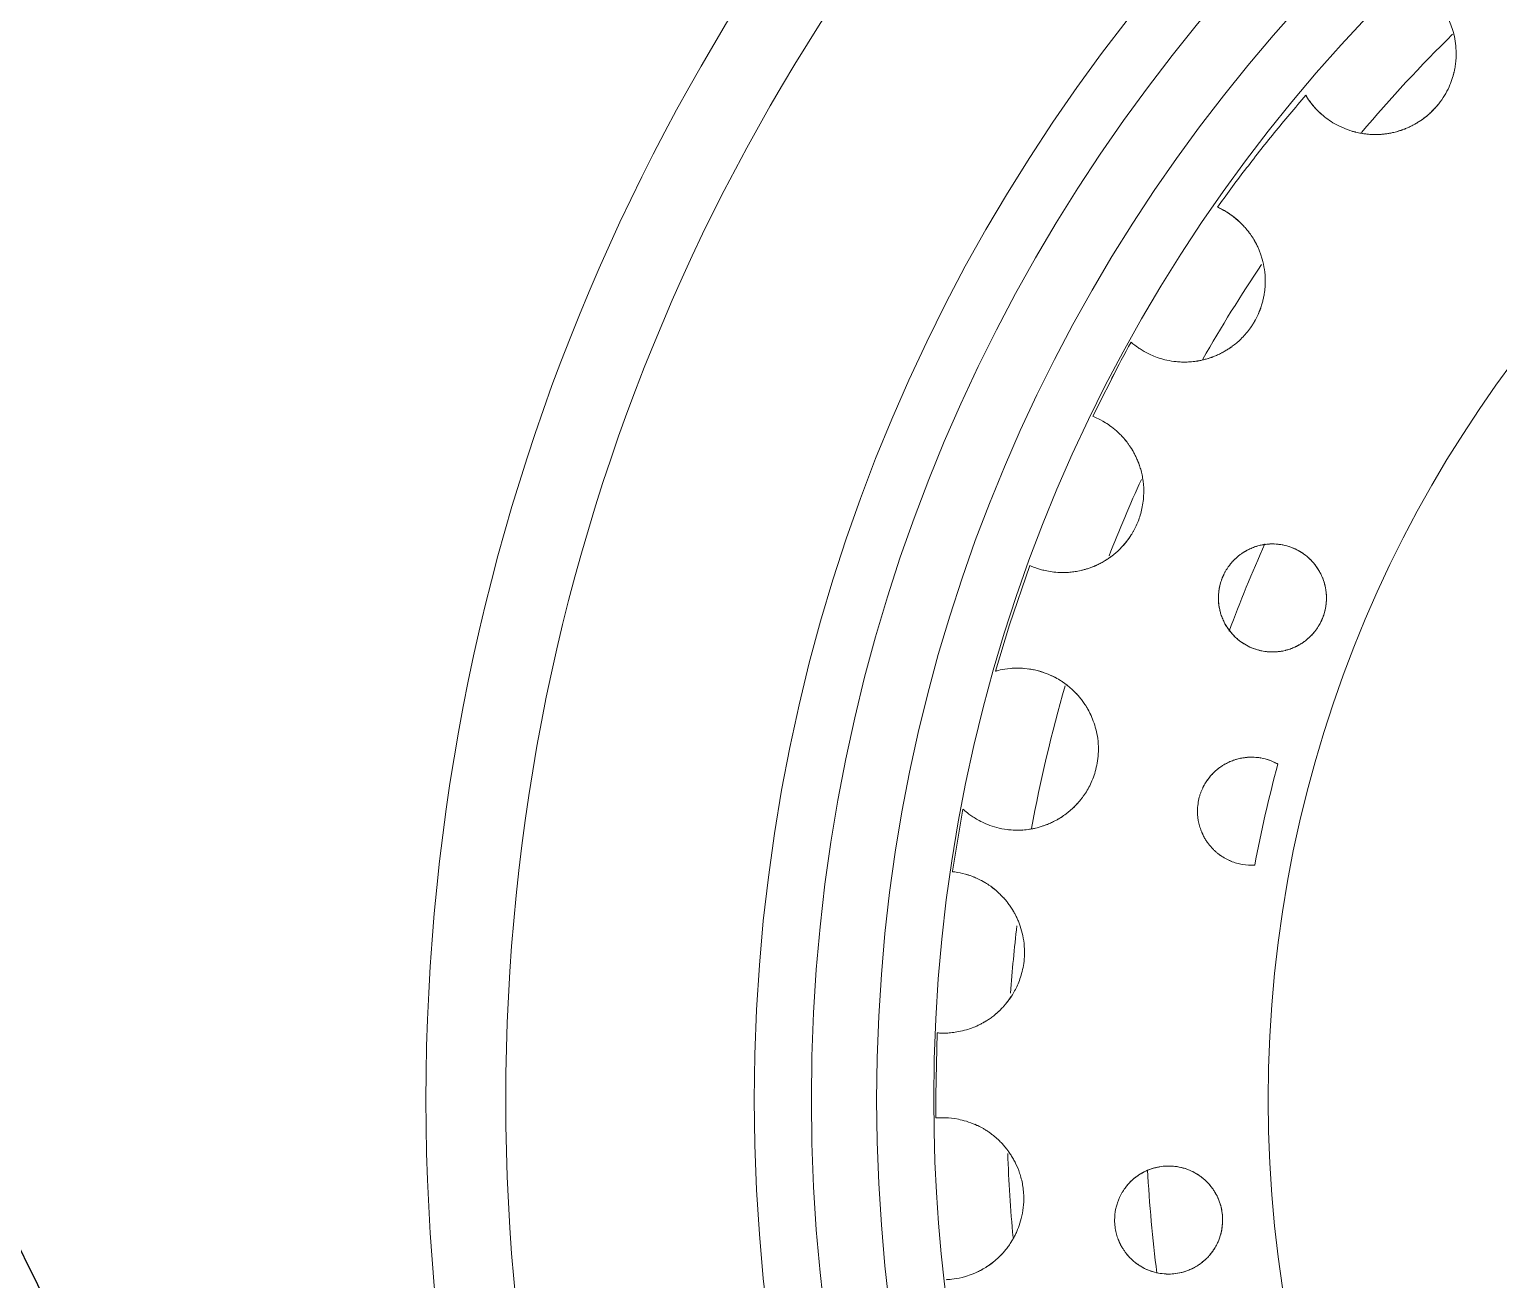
# Model space of a CAD drawing. Header units: metres. Extents: x -217 to -108, y -304 to -188.
# Drawn here: x -149.127 to -148.039, y -231.734 to -230.808 of the extents above; entities that cross this region are included whole.
import ezdxf

# ---------------------------------------------------------------- set-up
doc = ezdxf.new("R2010")
doc.units = ezdxf.units.M
for name, color, linetype, lineweight in [('A-FLOR', 192, 'Continuous', 9), ('A-GENM', 13, 'Continuous', 9), ('A-WALL', 113, 'Continuous', 9)]:
    doc.layers.add(name, color=color, linetype=linetype, lineweight=lineweight)

# ---------------------------------------------------------------- blocks, each defined once
blk = doc.blocks.new('Fountain_2047 - Fountain_2047-790752-Nivel 3')
at = {"layer": 'A-GENM'}
for p, q in [((-1.0248, 0.5447), (-1.0443, 0.5062)), ((-1.1605, 0), (-1.1605, -0.0135))]:
    blk.add_line(p, q, dxfattribs=at)
at = {"layer": 'A-GENM', "flags": 128}
for points in [[(-1.091, 0.3957), (-1.1059, 0.3518), (-1.1163, 0.3174)], [(-1.1404, 0.2152), (-1.1481, 0.1694), (-1.1482, 0.1689)], [(-1.1595, 0.0495), (-1.1605, 0.0031), (-1.1605, 0)]]:
    blk.add_lwpolyline(points, dxfattribs=at)
at = {"layer": 'A-GENM'}
for radius, start, end in [(1.5382, 0, 180), (1.4791, 0, 180), (1.295, 0, 180), (1.2527, 0, 180), (1.2044, 0, 180), (1.1621, 0, 180), (0.9143, 360, 180), (1.108, 134.5779, 139.711), (1.108, 146.0557, 150.3341), (1.108, 155.5, 158.68), (1.005, 155.8157, 159.7925), (1.108, 163.9397, 169.548), (0.9405, 164.6762, 169.3539), (1.108, 173.3186, 175.912), (1.5382, 180, 0), (1.4791, 180, 0), (1.295, 180, 0), (1.2527, 180, 0), (1.2044, 180, 0), (1.1621, 180, 320.8157), (0.9143, 180, 360), (1.108, 182.0558, 185.2813), (1.005, 182.9561, 187.3411)]:
    blk.add_arc((0, 0), radius, start, end, dxfattribs=at)
for points, knots in [([(-0.807, 0.8279), (-0.805, 0.8269), (-0.8, 0.8239), (-0.7918, 0.817), (-0.7859, 0.8095), (-0.7827, 0.8043), (-0.7804, 0.7999), (-0.7784, 0.7949), (-0.7761, 0.7873), (-0.7751, 0.7802), (-0.7751, 0.7749)], [-1, -1, -1, -1, -0.75, -0.5, -0.375, -0.3125, -0.25, -0.1875, -0.125, 0, 0, 0, 0]), ([(-0.7751, 0.7749), (-0.7751, 0.7744), (-0.7751, 0.7731), (-0.7752, 0.7704), (-0.7756, 0.7669), (-0.7761, 0.7635), (-0.7767, 0.7607), (-0.7772, 0.7591), (-0.7777, 0.7573), (-0.7785, 0.7549), (-0.78, 0.7508), (-0.7827, 0.7453), (-0.7861, 0.7401), (-0.789, 0.7363), (-0.7913, 0.7338), (-0.7936, 0.7314), (-0.797, 0.7284), (-0.8015, 0.725), (-0.8063, 0.7222), (-0.8099, 0.7204), (-0.8126, 0.7192), (-0.8145, 0.7185), (-0.8156, 0.7181), (-0.8164, 0.7179), (-0.8177, 0.7174), (-0.8194, 0.717), (-0.8218, 0.7163), (-0.8244, 0.7158), (-0.8272, 0.7154), (-0.8294, 0.7151), (-0.8314, 0.715), (-0.8332, 0.7149), (-0.8353, 0.7149), (-0.8378, 0.7149), (-0.8408, 0.7151), (-0.8445, 0.7156), (-0.8485, 0.7164), (-0.8534, 0.7177), (-0.8591, 0.7198), (-0.8651, 0.7228), (-0.8704, 0.7262), (-0.8747, 0.7298), (-0.8795, 0.7343), (-0.8837, 0.7396), (-0.8858, 0.7427), (-0.8865, 0.744)], [-1, -1, -1, -1, -0.985417, -0.970833, -0.95625, -0.941667, -0.934375, -0.930729, -0.927083, -0.919792, -0.9125, -0.897917, -0.883333, -0.876042, -0.86875, -0.861458, -0.854167, -0.839583, -0.825, -0.817708, -0.810417, -0.803125, -0.801302, -0.799479, -0.795833, -0.788542, -0.78125, -0.766667, -0.752083, -0.7375, -0.730208, -0.722917, -0.708333, -0.69375, -0.679167, -0.65, -0.620833, -0.591667, -0.533333, -0.466667, -0.4, -0.333333, -0.266667, -0.133333, 0, 0, 0, 0]), ([(-0.7777, 0.7573), (-0.7775, 0.7579), (-0.7772, 0.759), (-0.7769, 0.7603), (-0.7767, 0.7609), (-0.7767, 0.7612)], [-0.11152603, -0.11152603, -0.11152603, -0.11152603, -0.10227273, -0.09659091, -0.0934292, -0.0934292, -0.0934292, -0.0934292]), ([(-0.8051, 0.7229), (-0.8039, 0.7236), (-0.8016, 0.725), (-0.798, 0.7276), (-0.7946, 0.7305), (-0.7915, 0.7336), (-0.7897, 0.7356), (-0.7889, 0.7366)], [-0.24935847, -0.24935847, -0.24935847, -0.24935847, -0.23863636, -0.22727273, -0.21590909, -0.20454545, -0.19387979, -0.19387979, -0.19387979, -0.19387979]), ([(-0.8523, 0.7174), (-0.8516, 0.7172), (-0.8506, 0.7169), (-0.8496, 0.7167), (-0.8494, 0.7166)], [-0.62056704, -0.62056704, -0.62056704, -0.62056704, -0.59090909, -0.58385095, -0.58385095, -0.58385095, -0.58385095]), ([(-0.8441, 0.7156), (-0.8434, 0.7155), (-0.8422, 0.7153), (-0.8409, 0.7152), (-0.8404, 0.7151)], [-0.52270764, -0.52270764, -0.52270764, -0.52270764, -0.5, -0.48333654, -0.48333654, -0.48333654, -0.48333654]), ([(-0.8343, 0.7149), (-0.8336, 0.7149), (-0.8321, 0.7149), (-0.8304, 0.7151), (-0.8294, 0.7151), (-0.8294, 0.7151)], [-0.42657002, -0.42657002, -0.42657002, -0.42657002, -0.40909091, -0.38636364, -0.38609962, -0.38609962, -0.38609962, -0.38609962]), ([(-0.8222, 0.7163), (-0.8216, 0.7164), (-0.8204, 0.7167), (-0.8185, 0.7172), (-0.817, 0.7177), (-0.8161, 0.718), (-0.8159, 0.718)], [-0.33289671, -0.33289671, -0.33289671, -0.33289671, -0.31818182, -0.30681818, -0.29545455, -0.29218488, -0.29218488, -0.29218488, -0.29218488]), ([(-0.9519, 0.6611), (-0.9502, 0.6603), (-0.9449, 0.6579), (-0.9351, 0.6503), (-0.929, 0.6432), (-0.9255, 0.6382), (-0.9234, 0.6345), (-0.9218, 0.6312), (-0.9207, 0.6286), (-0.9197, 0.6258), (-0.9183, 0.6215), (-0.917, 0.6152), (-0.9165, 0.6094), (-0.9165, 0.6064)], [-1, -1, -1, -1, -0.666667, -0.444444, -0.333333, -0.277778, -0.222222, -0.194444, -0.166667, -0.138889, -0.111111, -0.055556, 0, 0, 0, 0]), ([(-0.9278, 0.6414), (-0.9283, 0.6421), (-0.9289, 0.6429), (-0.9294, 0.6436), (-0.9295, 0.6437)], [-0.36877736, -0.36877736, -0.36877736, -0.36877736, -0.3, -0.28992028, -0.28992028, -0.28992028, -0.28992028]), ([(-0.9229, 0.6333), (-0.9232, 0.6339), (-0.9237, 0.6349), (-0.9243, 0.6359), (-0.9245, 0.6364)], [-0.58626491, -0.58626491, -0.58626491, -0.58626491, -0.55, -0.51257639, -0.51257639, -0.51257639, -0.51257639]), ([(-0.9165, 0.6064), (-0.9165, 0.605), (-0.9166, 0.602), (-0.9171, 0.5977), (-0.9178, 0.5938), (-0.9184, 0.5913), (-0.919, 0.5892), (-0.9195, 0.5876), (-0.9199, 0.5862), (-0.9203, 0.5853), (-0.9205, 0.5847), (-0.9207, 0.5843), (-0.9209, 0.5839), (-0.9211, 0.5833), (-0.9215, 0.5822), (-0.9225, 0.5801), (-0.9242, 0.5767), (-0.9267, 0.5727), (-0.9297, 0.5687), (-0.9329, 0.565), (-0.9362, 0.5618), (-0.9389, 0.5595), (-0.9407, 0.5582), (-0.9416, 0.5575), (-0.9425, 0.5569), (-0.9436, 0.5562), (-0.9452, 0.5552), (-0.9469, 0.5541), (-0.9488, 0.5531), (-0.9505, 0.5523), (-0.952, 0.5516), (-0.9534, 0.551), (-0.9546, 0.5505), (-0.9556, 0.5501), (-0.9564, 0.5498), (-0.9572, 0.5495), (-0.9582, 0.5492), (-0.96, 0.5487), (-0.9623, 0.548), (-0.9649, 0.5475), (-0.9674, 0.547), (-0.9699, 0.5467), (-0.973, 0.5464), (-0.9766, 0.5463), (-0.9806, 0.5465), (-0.9856, 0.547), (-0.991, 0.548), (-0.9966, 0.5498), (-1.0014, 0.5517), (-1.0053, 0.5537), (-1.0086, 0.5556), (-1.012, 0.558), (-1.0149, 0.5602), (-1.0158, 0.561), (-1.0159, 0.5611)], [-1, -1, -1, -1, -0.984375, -0.96875, -0.960938, -0.953125, -0.949219, -0.945312, -0.941406, -0.939453, -0.938477, -0.9375, -0.936523, -0.935547, -0.933594, -0.929688, -0.921875, -0.914062, -0.90625, -0.898438, -0.890625, -0.882812, -0.878906, -0.876953, -0.875, -0.871094, -0.867188, -0.859375, -0.851562, -0.84375, -0.835938, -0.828125, -0.820312, -0.816406, -0.8125, -0.808594, -0.804688, -0.796875, -0.78125, -0.765625, -0.75, -0.734375, -0.71875, -0.6875, -0.65625, -0.625, -0.5625, -0.5, -0.4375, -0.375, -0.3125, -0.25, -0.125, 0, 0, 0, 0]), ([(-0.9273, 0.572), (-0.9272, 0.5721), (-0.9262, 0.5736), (-0.9243, 0.5766), (-0.9222, 0.5807), (-0.9208, 0.584), (-0.92, 0.586), (-0.9198, 0.5867), (-0.9197, 0.5868)], [-0.12629779, -0.12629779, -0.12629779, -0.12629779, -0.125, -0.11458333, -0.10416667, -0.09375, -0.08854167, -0.08713984, -0.08713984, -0.08713984, -0.08713984]), ([(-0.9479, 0.5536), (-0.9478, 0.5536), (-0.9472, 0.554), (-0.9462, 0.5546), (-0.9446, 0.5555), (-0.9433, 0.5564), (-0.9425, 0.5569), (-0.9424, 0.557)], [-0.22075732, -0.22075732, -0.22075732, -0.22075732, -0.21875, -0.20833333, -0.19791667, -0.1875, -0.18541277, -0.18541277, -0.18541277, -0.18541277]), ([(-0.9691, 0.5468), (-0.969, 0.5468), (-0.9682, 0.5469), (-0.9671, 0.5471), (-0.9662, 0.5472), (-0.9659, 0.5473)], [-0.39959046, -0.39959046, -0.39959046, -0.39959046, -0.39583333, -0.375, -0.36635434, -0.36635434, -0.36635434, -0.36635434]), ([(-0.9595, 0.5488), (-0.9588, 0.549), (-0.9577, 0.5493), (-0.9563, 0.5498), (-0.9555, 0.5501), (-0.9552, 0.5503)], [-0.30909606, -0.30909606, -0.30909606, -0.30909606, -0.29166667, -0.28125, -0.27371646, -0.27371646, -0.27371646, -0.27371646]), ([(-1.0442, 0.5062), (-1.0447, 0.5064), (-1.043, 0.5058), (-1.0353, 0.502), (-1.028, 0.4969), (-1.0227, 0.4915), (-1.0204, 0.4889), (-1.0185, 0.4866), (-1.0172, 0.4847), (-1.0158, 0.4826), (-1.0144, 0.4803), (-1.0131, 0.4778), (-1.0118, 0.4752), (-1.0106, 0.4723), (-1.0093, 0.4689), (-1.0082, 0.465), (-1.007, 0.4591), (-1.0065, 0.4541), (-1.0065, 0.4505)], [-1, -1, -1, -1, -0.727273, -0.545455, -0.363636, -0.318182, -0.272727, -0.25, -0.227273, -0.204545, -0.181818, -0.159091, -0.136364, -0.113636, -0.090909, -0.068182, -0.045455, 0, 0, 0, 0]), ([(-1.0194, 0.4876), (-1.0197, 0.488), (-1.0203, 0.4888), (-1.0208, 0.4894), (-1.0211, 0.4897)], [-0.53185826, -0.53185826, -0.53185826, -0.53185826, -0.5, -0.47522318, -0.47522318, -0.47522318, -0.47522318]), ([(-1.0141, 0.4797), (-1.0143, 0.48), (-1.0149, 0.4811), (-1.0155, 0.4822), (-1.016, 0.4828)], [-0.69440779, -0.69440779, -0.69440779, -0.69440779, -0.67857143, -0.63747557, -0.63747557, -0.63747557, -0.63747557]), ([(-1.0093, 0.4686), (-1.0094, 0.4689), (-1.0099, 0.4704), (-1.0104, 0.4718), (-1.0108, 0.4728)], [-0.84881158, -0.84881158, -0.84881158, -0.84881158, -0.83928571, -0.79864827, -0.79864827, -0.79864827, -0.79864827]), ([(-1.0065, 0.4505), (-1.0065, 0.4465), (-1.0073, 0.439), (-1.0096, 0.4309), (-1.0117, 0.4258), (-1.013, 0.4231), (-1.0141, 0.4212), (-1.015, 0.4197), (-1.0157, 0.4185), (-1.0161, 0.4179), (-1.0164, 0.4175), (-1.0165, 0.4172), (-1.0169, 0.4167), (-1.0173, 0.4161), (-1.0179, 0.4153), (-1.0186, 0.4143), (-1.0195, 0.4131), (-1.0209, 0.4114), (-1.0227, 0.4094), (-1.0248, 0.4073), (-1.0268, 0.4054), (-1.0288, 0.4038), (-1.0302, 0.4026), (-1.0312, 0.4019), (-1.0318, 0.4015), (-1.0329, 0.4007), (-1.0344, 0.3998), (-1.0359, 0.3988), (-1.0379, 0.3977), (-1.0397, 0.3967), (-1.0414, 0.396), (-1.0423, 0.3955), (-1.0437, 0.3949), (-1.0457, 0.3941), (-1.0482, 0.3933), (-1.0506, 0.3926), (-1.053, 0.392), (-1.056, 0.3914), (-1.0594, 0.3908), (-1.0633, 0.3905), (-1.0668, 0.3904), (-1.0712, 0.3906), (-1.0759, 0.3911), (-1.0804, 0.3921), (-1.0839, 0.393), (-1.0875, 0.3942), (-1.0904, 0.3954), (-1.0911, 0.3957), (-1.091, 0.3957)], [-1, -1, -1, -1, -0.9834559, -0.9669118, -0.9586397, -0.9545037, -0.9503676, -0.9462316, -0.9441636, -0.9420956, -0.9415786, -0.9410616, -0.9400276, -0.9379596, -0.9358915, -0.9338235, -0.9296875, -0.9255515, -0.9172794, -0.9090074, -0.9007353, -0.8924632, -0.8841912, -0.8821232, -0.8800551, -0.8759191, -0.8676471, -0.859375, -0.8511029, -0.8345588, -0.8262868, -0.8221507, -0.8180147, -0.8014706, -0.7849265, -0.7683824, -0.7518382, -0.7352941, -0.7022059, -0.6691176, -0.6360294, -0.6029412, -0.5367647, -0.4705882, -0.4117647, -0.3529412, -0.2352941, -0.1176471, -0.1176471, -0.1176471, -0.1176471]), ([(-1.023, 0.4091), (-1.0225, 0.4096), (-1.0214, 0.4109), (-1.0196, 0.413), (-1.0178, 0.4153), (-1.0166, 0.4171), (-1.016, 0.418), (-1.016, 0.4181)], [-0.12404842, -0.12404842, -0.12404842, -0.12404842, -0.11538462, -0.10576923, -0.09615385, -0.08653846, -0.08595266, -0.08595266, -0.08595266, -0.08595266]), ([(-0.9512, 0.3716), (-0.9512, 0.373), (-0.951, 0.3758), (-0.9505, 0.3791), (-0.9499, 0.3818), (-0.9493, 0.3837), (-0.9488, 0.3853), (-0.9484, 0.3864), (-0.9481, 0.387), (-0.9479, 0.3874), (-0.9477, 0.3879), (-0.9474, 0.3885), (-0.9469, 0.3896), (-0.9461, 0.3911), (-0.9451, 0.3929), (-0.9439, 0.3946), (-0.9428, 0.3962), (-0.9415, 0.3977), (-0.9405, 0.3988), (-0.9398, 0.3995), (-0.9394, 0.3999), (-0.9392, 0.4002), (-0.9389, 0.4005), (-0.9385, 0.4008), (-0.9379, 0.4014), (-0.9367, 0.4025), (-0.9351, 0.4038), (-0.9335, 0.4048), (-0.9325, 0.4055), (-0.9319, 0.4059), (-0.9314, 0.4061), (-0.9309, 0.4064), (-0.9303, 0.4068), (-0.9293, 0.4073), (-0.9278, 0.408), (-0.9261, 0.4088), (-0.9244, 0.4094), (-0.9227, 0.41), (-0.9205, 0.4106), (-0.9167, 0.4114), (-0.9115, 0.4118), (-0.9055, 0.4114), (-0.8997, 0.4101), (-0.8943, 0.4081), (-0.8891, 0.4052), (-0.8842, 0.4014), (-0.8804, 0.3974), (-0.878, 0.3941), (-0.8767, 0.392), (-0.8759, 0.3906), (-0.8753, 0.3894), (-0.8748, 0.3882), (-0.8741, 0.3867), (-0.8733, 0.3847), (-0.8726, 0.3825), (-0.872, 0.38), (-0.8714, 0.3766), (-0.8712, 0.3737), (-0.8712, 0.3716)], [-1, -1, -1, -1, -0.983333, -0.966667, -0.958333, -0.95, -0.941667, -0.9375, -0.935417, -0.933333, -0.93125, -0.929167, -0.925, -0.916667, -0.908333, -0.9, -0.891667, -0.883333, -0.875, -0.870833, -0.86875, -0.866667, -0.864583, -0.8625, -0.858333, -0.85, -0.833333, -0.816667, -0.808333, -0.804167, -0.8, -0.795833, -0.791667, -0.783333, -0.766667, -0.75, -0.733333, -0.716667, -0.7, -0.666667, -0.6, -0.533333, -0.466667, -0.4, -0.333333, -0.266667, -0.2, -0.166667, -0.15, -0.133333, -0.125, -0.116667, -0.1, -0.083333, -0.066667, -0.05, -0.033333, 0, 0, 0, 0]), ([(-0.9279, 0.408), (-0.9282, 0.4078), (-0.9293, 0.4073), (-0.9307, 0.4066), (-0.9323, 0.4056), (-0.9331, 0.4051), (-0.9337, 0.4047), (-0.9338, 0.4047)], [-0.25958428, -0.25958428, -0.25958428, -0.25958428, -0.25, -0.22727273, -0.21590909, -0.20454545, -0.20189382, -0.20189382, -0.20189382, -0.20189382]), ([(-0.9178, 0.4111), (-0.9184, 0.411), (-0.9199, 0.4107), (-0.922, 0.4102), (-0.9238, 0.4096), (-0.925, 0.4092), (-0.9255, 0.409), (-0.9255, 0.409)], [-0.36210281, -0.36210281, -0.36210281, -0.36210281, -0.34090909, -0.31818182, -0.29545455, -0.28409091, -0.28274035, -0.28274035, -0.28274035, -0.28274035]), ([(-0.91, 0.4116), (-0.9111, 0.4117), (-0.9129, 0.4116), (-0.9154, 0.4114), (-0.9169, 0.4112), (-0.9176, 0.4111)], [-0.44505739, -0.44505739, -0.44505739, -0.44505739, -0.40909091, -0.38636364, -0.36363636, -0.36363636, -0.36363636, -0.36363636]), ([(-0.8868, 0.4034), (-0.8876, 0.404), (-0.8894, 0.4053), (-0.8912, 0.4063), (-0.8921, 0.4068)], [-0.71404543, -0.71404543, -0.71404543, -0.71404543, -0.68181818, -0.64807431, -0.64807431, -0.64807431, -0.64807431]), ([(-1.0523, 0.3922), (-1.0516, 0.3923), (-1.0508, 0.3926), (-1.0499, 0.3928), (-1.0498, 0.3928)], [-0.37150867, -0.37150867, -0.37150867, -0.37150867, -0.34615385, -0.34316255, -0.34316255, -0.34316255, -0.34316255]), ([(-1.0443, 0.3947), (-1.0437, 0.3949), (-1.0427, 0.3954), (-1.0415, 0.3959), (-1.041, 0.3962)], [-0.28554787, -0.28554787, -0.28554787, -0.28554787, -0.26923077, -0.25386624, -0.25386624, -0.25386624, -0.25386624]), ([(-1.0349, 0.3994), (-1.0346, 0.3997), (-1.0338, 0.4001), (-1.0327, 0.4009), (-1.0316, 0.4016), (-1.031, 0.4021), (-1.0308, 0.4022)], [-0.20122032, -0.20122032, -0.20122032, -0.20122032, -0.19230769, -0.18269231, -0.17307692, -0.16923114, -0.16923114, -0.16923114, -0.16923114]), ([(-0.9369, 0.4023), (-0.9371, 0.4021), (-0.9377, 0.4016), (-0.9388, 0.4006), (-0.9402, 0.3992), (-0.9415, 0.3977), (-0.9426, 0.3964), (-0.9431, 0.3957), (-0.9433, 0.3955)], [-0.17440193, -0.17440193, -0.17440193, -0.17440193, -0.17045455, -0.15909091, -0.14772727, -0.13636364, -0.125, -0.12144425, -0.12144425, -0.12144425, -0.12144425]), ([(-0.8794, 0.396), (-0.8798, 0.3965), (-0.8808, 0.3977), (-0.8823, 0.3994), (-0.8839, 0.4009), (-0.8848, 0.4018), (-0.8852, 0.4021)], [-0.81431627, -0.81431627, -0.81431627, -0.81431627, -0.79545455, -0.77272727, -0.75, -0.73417171, -0.73417171, -0.73417171, -0.73417171]), ([(-0.8745, 0.3877), (-0.8747, 0.388), (-0.8752, 0.3893), (-0.8763, 0.3912), (-0.8775, 0.3932), (-0.8783, 0.3944), (-0.8786, 0.3948)], [-0.89465226, -0.89465226, -0.89465226, -0.89465226, -0.88636364, -0.86363636, -0.84090909, -0.8266894, -0.8266894, -0.8266894, -0.8266894]), ([(-0.9471, 0.3893), (-0.9472, 0.389), (-0.9477, 0.388), (-0.9484, 0.3863), (-0.9492, 0.3841), (-0.9501, 0.381), (-0.9509, 0.3769), (-0.9512, 0.3734), (-0.9512, 0.3716)], [-0.08397298, -0.08397298, -0.08397298, -0.08397298, -0.07954545, -0.06818182, -0.05681818, -0.04545455, -0.02272727, 0, 0, 0, 0]), ([(-0.8712, 0.3716), (-0.8712, 0.3743), (-0.8716, 0.3782), (-0.8726, 0.3824), (-0.8732, 0.3842), (-0.8734, 0.3849)], [-1, -1, -1, -1, -0.95454545, -0.93181818, -0.91610688, -0.91610688, -0.91610688, -0.91610688]), ([(-0.8712, 0.3716), (-0.8712, 0.3702), (-0.8713, 0.3673), (-0.8719, 0.3637), (-0.8726, 0.361), (-0.8732, 0.359), (-0.8738, 0.3574), (-0.8742, 0.3562), (-0.8745, 0.3556), (-0.8747, 0.3551), (-0.8749, 0.3547), (-0.8752, 0.354), (-0.8758, 0.353), (-0.877, 0.3508), (-0.8785, 0.3484), (-0.8802, 0.3463), (-0.8815, 0.3448), (-0.8825, 0.3437), (-0.8833, 0.343), (-0.8837, 0.3426), (-0.884, 0.3423), (-0.8843, 0.342), (-0.8847, 0.3417), (-0.8853, 0.3411), (-0.8866, 0.34), (-0.8884, 0.3387), (-0.89, 0.3377), (-0.8912, 0.337), (-0.8919, 0.3366), (-0.8924, 0.3363), (-0.8929, 0.3361), (-0.8936, 0.3357), (-0.8947, 0.3352), (-0.8963, 0.3345), (-0.8981, 0.3338), (-0.9, 0.3332), (-0.9018, 0.3327), (-0.9041, 0.3322), (-0.9081, 0.3317), (-0.9135, 0.3315), (-0.9195, 0.3324), (-0.9252, 0.334), (-0.9305, 0.3365), (-0.9354, 0.3396), (-0.9399, 0.3436), (-0.9432, 0.3476), (-0.9454, 0.3508), (-0.9465, 0.3528), (-0.9473, 0.3544), (-0.948, 0.3561), (-0.9487, 0.3578), (-0.9494, 0.3597), (-0.9501, 0.3624), (-0.9509, 0.3663), (-0.9512, 0.3698), (-0.9512, 0.3716)], [-1, -1, -1, -1, -0.983333, -0.966667, -0.958333, -0.95, -0.941667, -0.9375, -0.935417, -0.933333, -0.93125, -0.929167, -0.925, -0.916667, -0.9, -0.891667, -0.883333, -0.875, -0.870833, -0.86875, -0.866667, -0.864583, -0.8625, -0.858333, -0.85, -0.833333, -0.816667, -0.808333, -0.804167, -0.8, -0.795833, -0.791667, -0.783333, -0.766667, -0.75, -0.733333, -0.716667, -0.7, -0.666667, -0.6, -0.533333, -0.466667, -0.4, -0.333333, -0.266667, -0.2, -0.166667, -0.15, -0.133333, -0.116667, -0.1, -0.083333, -0.066667, -0.033333, 0, 0, 0, 0]), ([(-0.9512, 0.3716), (-0.9512, 0.3692), (-0.9508, 0.3657), (-0.95, 0.3618), (-0.9495, 0.3602), (-0.9493, 0.3595)], [-1, -1, -1, -1, -0.95, -0.925, -0.90784644, -0.90784644, -0.90784644, -0.90784644]), ([(-0.8765, 0.3518), (-0.8764, 0.3519), (-0.8758, 0.3529), (-0.8749, 0.3546), (-0.8738, 0.3572), (-0.8726, 0.3607), (-0.8715, 0.3655), (-0.8712, 0.3696), (-0.8712, 0.3716)], [-0.09021581, -0.09021581, -0.09021581, -0.09021581, -0.0875, -0.075, -0.0625, -0.05, -0.025, 0, 0, 0, 0]), ([(-0.9484, 0.3569), (-0.9482, 0.3566), (-0.9478, 0.3555), (-0.9469, 0.3536), (-0.9459, 0.3517), (-0.9452, 0.3506), (-0.9449, 0.3501)], [-0.88429301, -0.88429301, -0.88429301, -0.88429301, -0.875, -0.85, -0.825, -0.80985782, -0.80985782, -0.80985782, -0.80985782]), ([(-0.9441, 0.349), (-0.9437, 0.3484), (-0.9429, 0.3472), (-0.9411, 0.3451), (-0.9397, 0.3436), (-0.9388, 0.3427)], [-0.79576547, -0.79576547, -0.79576547, -0.79576547, -0.775, -0.75, -0.70791633, -0.70791633, -0.70791633, -0.70791633]), ([(-0.9374, 0.3415), (-0.9366, 0.3407), (-0.9347, 0.3392), (-0.9327, 0.3379), (-0.9317, 0.3373)], [-0.68750102, -0.68750102, -0.68750102, -0.68750102, -0.65, -0.60849961, -0.60849961, -0.60849961, -0.60849961]), ([(-0.8895, 0.338), (-0.8893, 0.3381), (-0.8885, 0.3387), (-0.8872, 0.3396), (-0.8855, 0.341), (-0.8832, 0.343), (-0.8815, 0.3448), (-0.8803, 0.3462), (-0.8802, 0.3463)], [-0.19221143, -0.19221143, -0.19221143, -0.19221143, -0.1875, -0.175, -0.1625, -0.15, -0.125, -0.12293506, -0.12293506, -0.12293506, -0.12293506]), ([(-0.9217, 0.3331), (-0.9205, 0.3327), (-0.9185, 0.3323), (-0.9158, 0.3319), (-0.9142, 0.3317), (-0.9134, 0.3317)], [-0.48997967, -0.48997967, -0.48997967, -0.48997967, -0.45, -0.425, -0.40237592, -0.40237592, -0.40237592, -0.40237592]), ([(-0.9132, 0.3317), (-0.9123, 0.3317), (-0.9106, 0.3316), (-0.9081, 0.3317), (-0.9058, 0.332), (-0.9044, 0.3322), (-0.904, 0.3323), (-0.904, 0.3323)], [-0.4, -0.4, -0.4, -0.4, -0.375, -0.35, -0.325, -0.3125, -0.31247595, -0.31247595, -0.31247595, -0.31247595]), ([(-0.9018, 0.3327), (-0.9016, 0.3328), (-0.9009, 0.333), (-0.8992, 0.3334), (-0.8968, 0.3343), (-0.8943, 0.3353), (-0.8925, 0.3362), (-0.8917, 0.3367), (-0.8915, 0.3368)], [-0.29369536, -0.29369536, -0.29369536, -0.29369536, -0.2875, -0.275, -0.25, -0.225, -0.2125, -0.20702343, -0.20702343, -0.20702343, -0.20702343]), ([(-1.1163, 0.3175), (-1.1163, 0.3174), (-1.1159, 0.3176), (-1.1121, 0.3186), (-1.103, 0.3199), (-1.0898, 0.3194), (-1.0775, 0.3158), (-1.0694, 0.3113), (-1.0664, 0.3093), (-1.0641, 0.3077), (-1.0618, 0.3059), (-1.0596, 0.3039), (-1.0573, 0.3017), (-1.0549, 0.2992), (-1.0527, 0.2964), (-1.0506, 0.2936), (-1.0484, 0.2902), (-1.0461, 0.2859), (-1.0438, 0.2806), (-1.0412, 0.2725), (-1.0401, 0.2651), (-1.0401, 0.2597)], [-0.6190476, -0.6190476, -0.6190476, -0.6190476, -0.5714286, -0.4761905, -0.3809524, -0.2857143, -0.1904762, -0.1666667, -0.1547619, -0.1428571, -0.1309524, -0.1190476, -0.1071429, -0.0952381, -0.0833333, -0.0714286, -0.0595238, -0.047619, -0.0357143, -0.0238095, 0, 0, 0, 0]), ([(-1.1023, 0.3196), (-1.1027, 0.3196), (-1.1034, 0.3196), (-1.1041, 0.3195), (-1.1044, 0.3195)], [-0.84349438, -0.84349438, -0.84349438, -0.84349438, -0.83333333, -0.82443244, -0.82443244, -0.82443244, -0.82443244]), ([(-1.072, 0.3127), (-1.0726, 0.313), (-1.0737, 0.3135), (-1.0748, 0.314), (-1.0752, 0.3142)], [-0.76423217, -0.76423217, -0.76423217, -0.76423217, -0.75, -0.74063862, -0.74063862, -0.74063862, -0.74063862]), ([(-1.0634, 0.3071), (-1.064, 0.3076), (-1.0652, 0.3084), (-1.0663, 0.3092), (-1.0668, 0.3096)], [-0.82484722, -0.82484722, -0.82484722, -0.82484722, -0.8125, -0.80113335, -0.80113335, -0.80113335, -0.80113335]), ([(-1.0546, 0.2987), (-1.055, 0.2992), (-1.0562, 0.3005), (-1.0573, 0.3017), (-1.058, 0.3024)], [-0.88388262, -0.88388262, -0.88388262, -0.88388262, -0.875, -0.86095094, -0.86095094, -0.86095094, -0.86095094]), ([(-1.046, 0.2856), (-1.0462, 0.2861), (-1.0473, 0.2882), (-1.0483, 0.2899), (-1.0491, 0.2912)], [-0.94195903, -0.94195903, -0.94195903, -0.94195903, -0.9375, -0.92152413, -0.92152413, -0.92152413, -0.92152413]), ([(-1.0401, 0.2597), (-1.0401, 0.2549), (-1.0413, 0.2458), (-1.0452, 0.2346), (-1.049, 0.228), (-1.0516, 0.2243), (-1.0527, 0.2229), (-1.0536, 0.2218), (-1.0544, 0.2208), (-1.0558, 0.2192), (-1.0576, 0.2173), (-1.0603, 0.2148), (-1.0625, 0.2129), (-1.0646, 0.2113), (-1.0659, 0.2104), (-1.0668, 0.2098), (-1.0674, 0.2093), (-1.0685, 0.2087), (-1.0699, 0.2078), (-1.0716, 0.2069), (-1.0738, 0.2057), (-1.0759, 0.2048), (-1.0779, 0.2039), (-1.08, 0.2031), (-1.0835, 0.2019), (-1.0882, 0.2008), (-1.0936, 0.1999), (-1.0986, 0.1996), (-1.1048, 0.1997), (-1.1118, 0.2006), (-1.119, 0.2026), (-1.1248, 0.2049), (-1.1295, 0.2073), (-1.1344, 0.2103), (-1.1386, 0.2136), (-1.1404, 0.2152), (-1.1404, 0.2152), (-1.1403, 0.2151)], [-1, -1, -1, -1, -0.98875, -0.9775, -0.96625, -0.9634375, -0.960625, -0.9592188, -0.9578125, -0.955, -0.949375, -0.94375, -0.9325, -0.926875, -0.92125, -0.9198438, -0.9184375, -0.915625, -0.91, -0.904375, -0.89875, -0.8875, -0.881875, -0.87625, -0.865, -0.8425, -0.82, -0.7975, -0.775, -0.73, -0.685, -0.64, -0.6, -0.56, -0.48, -0.4, -0.36, -0.36, -0.36, -0.36]), ([(-0.9667, 0.2137), (-0.9667, 0.2156), (-0.9664, 0.2192), (-0.9656, 0.2233), (-0.9647, 0.2263), (-0.9639, 0.2284), (-0.9632, 0.23), (-0.9627, 0.2311), (-0.9624, 0.2317), (-0.9622, 0.2322), (-0.9619, 0.2326), (-0.9616, 0.2332), (-0.9611, 0.2342), (-0.96, 0.2359), (-0.9587, 0.2377), (-0.9574, 0.2393), (-0.9565, 0.2404), (-0.9557, 0.2413), (-0.955, 0.2419), (-0.9546, 0.2423), (-0.9543, 0.2427), (-0.9539, 0.243), (-0.9534, 0.2435), (-0.9526, 0.2442), (-0.9517, 0.245), (-0.9504, 0.2459), (-0.9493, 0.2467), (-0.9481, 0.2475), (-0.9471, 0.2481), (-0.9462, 0.2486), (-0.945, 0.2493), (-0.9429, 0.2503), (-0.94, 0.2515), (-0.9365, 0.2525), (-0.9319, 0.2535), (-0.9263, 0.2539), (-0.9197, 0.2533), (-0.9133, 0.2516), (-0.9091, 0.2497), (-0.9071, 0.2486)], [-1, -1, -1, -1, -0.972222, -0.944444, -0.930556, -0.916667, -0.902778, -0.895833, -0.892361, -0.888889, -0.885417, -0.881944, -0.875, -0.861111, -0.833333, -0.819444, -0.805556, -0.791667, -0.784722, -0.777778, -0.774306, -0.770833, -0.763889, -0.75, -0.736111, -0.722222, -0.694444, -0.680556, -0.666667, -0.652778, -0.638889, -0.611111, -0.555556, -0.5, -0.444444, -0.333333, -0.222222, -0.111111, 0, 0, 0, 0]), ([(-0.9376, 0.2522), (-0.9379, 0.2521), (-0.9389, 0.2518), (-0.9405, 0.2512), (-0.9421, 0.2506), (-0.9428, 0.2503), (-0.9429, 0.2503)], [-0.34907643, -0.34907643, -0.34907643, -0.34907643, -0.34090909, -0.31818182, -0.29545455, -0.29334226, -0.29334226, -0.29334226, -0.29334226]), ([(-0.9292, 0.2536), (-0.9301, 0.2535), (-0.9317, 0.2534), (-0.9336, 0.2531), (-0.9346, 0.2529), (-0.9349, 0.2528)], [-0.43767592, -0.43767592, -0.43767592, -0.43767592, -0.40909091, -0.38636364, -0.37793027, -0.37793027, -0.37793027, -0.37793027]), ([(-0.954, 0.243), (-0.9541, 0.2429), (-0.9543, 0.2426), (-0.955, 0.242), (-0.9559, 0.241), (-0.957, 0.2398), (-0.9585, 0.238), (-0.9599, 0.2361), (-0.9611, 0.2342), (-0.9617, 0.2331), (-0.962, 0.2325), (-0.9622, 0.2322)], [-0.17883529, -0.17883529, -0.17883529, -0.17883529, -0.17613636, -0.17045455, -0.15909091, -0.14772727, -0.13636364, -0.11363636, -0.10227273, -0.09659091, -0.0914601, -0.0914601, -0.0914601, -0.0914601]), ([(-0.9457, 0.2489), (-0.9458, 0.2488), (-0.9463, 0.2486), (-0.9475, 0.2479), (-0.9492, 0.2468), (-0.9507, 0.2457), (-0.9515, 0.2451), (-0.9515, 0.2451)], [-0.26408943, -0.26408943, -0.26408943, -0.26408943, -0.26136364, -0.25, -0.22727273, -0.20454545, -0.20378102, -0.20378102, -0.20378102, -0.20378102]), ([(-1.0588, 0.2161), (-1.0585, 0.2164), (-1.0577, 0.2172), (-1.0563, 0.2187), (-1.0547, 0.2204), (-1.0537, 0.2217), (-1.0533, 0.2221), (-1.0533, 0.2222)], [-0.06594257, -0.06594257, -0.06594257, -0.06594257, -0.0625, -0.05681818, -0.05113636, -0.04829545, -0.04808713, -0.04808713, -0.04808713, -0.04808713]), ([(-1.071, 0.2072), (-1.0709, 0.2073), (-1.0699, 0.2078), (-1.0685, 0.2087), (-1.0669, 0.2097), (-1.0664, 0.2101), (-1.0663, 0.2101)], [-0.11490714, -0.11490714, -0.11490714, -0.11490714, -0.11363636, -0.10227273, -0.09659091, -0.09565735, -0.09565735, -0.09565735, -0.09565735]), ([(-0.9243, 0.1738), (-0.9274, 0.1736), (-0.9335, 0.1739), (-0.9406, 0.176), (-0.946, 0.1786), (-0.9493, 0.1806), (-0.9518, 0.1825), (-0.9536, 0.1841), (-0.9551, 0.1855), (-0.9562, 0.1867), (-0.9571, 0.1877), (-0.958, 0.1887), (-0.959, 0.1901), (-0.9603, 0.1919), (-0.9615, 0.194), (-0.9625, 0.1959), (-0.9632, 0.1974), (-0.9639, 0.1991), (-0.9648, 0.2014), (-0.9661, 0.206), (-0.9667, 0.2105), (-0.9667, 0.2137)], [-1, -1, -1, -1, -0.833333, -0.666667, -0.583333, -0.5, -0.458333, -0.416667, -0.375, -0.354167, -0.333333, -0.3125, -0.291667, -0.25, -0.208333, -0.1875, -0.166667, -0.145833, -0.125, -0.083333, 0, 0, 0, 0]), ([(-1.0912, 0.2003), (-1.0907, 0.2004), (-1.0895, 0.2006), (-1.0883, 0.2008), (-1.0875, 0.201)], [-0.21253909, -0.21253909, -0.21253909, -0.21253909, -0.20454545, -0.19279541, -0.19279541, -0.19279541, -0.19279541]), ([(-1.0817, 0.2026), (-1.0814, 0.2027), (-1.0803, 0.203), (-1.0789, 0.2035), (-1.0778, 0.204), (-1.0775, 0.2041)], [-0.16358378, -0.16358378, -0.16358378, -0.16358378, -0.15909091, -0.14772727, -0.14380219, -0.14380219, -0.14380219, -0.14380219]), ([(-0.9636, 0.1984), (-0.9635, 0.1981), (-0.9632, 0.1972), (-0.9628, 0.1964), (-0.9625, 0.1958)], [-0.89917283, -0.89917283, -0.89917283, -0.89917283, -0.89285714, -0.87636492, -0.87636492, -0.87636492, -0.87636492]), ([(-1.1481, 0.1689), (-1.1482, 0.1689), (-1.1479, 0.1689), (-1.1448, 0.1686), (-1.1383, 0.1672), (-1.1311, 0.1645), (-1.1258, 0.162), (-1.1218, 0.1594), (-1.1194, 0.1578), (-1.1176, 0.1563), (-1.1157, 0.1548), (-1.1138, 0.1531), (-1.1121, 0.1515), (-1.1108, 0.15), (-1.1097, 0.1489), (-1.1087, 0.1477), (-1.1075, 0.1462), (-1.1059, 0.1441), (-1.1042, 0.1416), (-1.1027, 0.1391), (-1.1015, 0.1369), (-1.1003, 0.1343), (-1.0987, 0.1306), (-1.0969, 0.1253), (-1.0953, 0.1179), (-1.0948, 0.1123), (-1.0948, 0.1093)], [-0.5789474, -0.5789474, -0.5789474, -0.5789474, -0.5263158, -0.4210526, -0.3157895, -0.2631579, -0.2105263, -0.1842105, -0.1710526, -0.1578947, -0.1447368, -0.1315789, -0.1184211, -0.1118421, -0.1052632, -0.0986842, -0.0921053, -0.0789474, -0.0657895, -0.0592105, -0.0526316, -0.0460526, -0.0394737, -0.0263158, -0.0131579, 0, 0, 0, 0]), ([(-1.1355, 0.1661), (-1.1363, 0.1664), (-1.137, 0.1666), (-1.1377, 0.1668), (-1.1378, 0.1668)], [-0.82561266, -0.82561266, -0.82561266, -0.82561266, -0.80263158, -0.80111597, -0.80111597, -0.80111597, -0.80111597]), ([(-1.1298, 0.1638), (-1.1302, 0.164), (-1.1312, 0.1645), (-1.1322, 0.1649), (-1.1327, 0.1651)], [-0.88035811, -0.88035811, -0.88035811, -0.88035811, -0.86842105, -0.85400153, -0.85400153, -0.85400153, -0.85400153]), ([(-1.1167, 0.1556), (-1.1169, 0.1558), (-1.1177, 0.1564), (-1.1184, 0.157), (-1.1189, 0.1573)], [-0.79013239, -0.79013239, -0.79013239, -0.79013239, -0.78125, -0.76605081, -0.76605081, -0.76605081, -0.76605081]), ([(-1.1092, 0.1483), (-1.1093, 0.1484), (-1.11, 0.1492), (-1.1109, 0.1502), (-1.1117, 0.151), (-1.1119, 0.1512)], [-0.86275586, -0.86275586, -0.86275586, -0.86275586, -0.859375, -0.84375, -0.83744068, -0.83744068, -0.83744068, -0.83744068]), ([(-1.1015, 0.1368), (-1.1016, 0.137), (-1.102, 0.1378), (-1.103, 0.1395), (-1.1038, 0.1408), (-1.1043, 0.1416)], [-0.93148748, -0.93148748, -0.93148748, -0.93148748, -0.9296875, -0.921875, -0.90845662, -0.90845662, -0.90845662, -0.90845662]), ([(-1.0948, 0.1093), (-1.0948, 0.1047), (-1.0959, 0.096), (-1.0989, 0.0873), (-1.1016, 0.0815), (-1.1034, 0.0783), (-1.1049, 0.0761), (-1.1062, 0.0741), (-1.1078, 0.0721), (-1.1093, 0.0702), (-1.1112, 0.0681), (-1.1126, 0.0666), (-1.114, 0.0653), (-1.115, 0.0644), (-1.1167, 0.0629), (-1.119, 0.0611), (-1.1216, 0.0593), (-1.1243, 0.0577), (-1.1267, 0.0563), (-1.1299, 0.0547), (-1.1336, 0.0531), (-1.1386, 0.0515), (-1.1437, 0.0503), (-1.1486, 0.0496), (-1.1526, 0.0493), (-1.1567, 0.0493), (-1.159, 0.0495), (-1.1595, 0.0495), (-1.1595, 0.0495)], [-1, -1, -1, -1, -0.985119, -0.9702381, -0.9627976, -0.9553571, -0.9516369, -0.9479167, -0.9404762, -0.9330357, -0.9255952, -0.9107143, -0.906994, -0.9032738, -0.8958333, -0.8809524, -0.8660714, -0.8511905, -0.8363095, -0.8214286, -0.7916667, -0.7619048, -0.7142857, -0.6666667, -0.6190476, -0.5714286, -0.4761905, -0.4293971, -0.4293971, -0.4293971, -0.4293971]), ([(-1.1083, 0.0715), (-1.1077, 0.0722), (-1.1067, 0.0735), (-1.1054, 0.0752), (-1.1049, 0.0761), (-1.1048, 0.0762)], [-0.08152239, -0.08152239, -0.08152239, -0.08152239, -0.06944444, -0.0625, -0.06113934, -0.06113934, -0.06113934, -0.06113934]), ([(-1.117, 0.0628), (-1.1167, 0.063), (-1.1159, 0.0637), (-1.1148, 0.0646), (-1.114, 0.0653), (-1.1139, 0.0655)], [-0.14467406, -0.14467406, -0.14467406, -0.14467406, -0.13888889, -0.125, -0.12207719, -0.12207719, -0.12207719, -0.12207719]), ([(-1.1247, 0.0574), (-1.1242, 0.0577), (-1.1234, 0.0582), (-1.1225, 0.0588), (-1.1222, 0.059)], [-0.20765379, -0.20765379, -0.20765379, -0.20765379, -0.19444444, -0.18581845, -0.18581845, -0.18581845, -0.18581845]), ([(-1.1605, -0.0135), (-1.1604, -0.0135), (-1.1591, -0.0134), (-1.1536, -0.0132), (-1.1459, -0.0139), (-1.138, -0.0158), (-1.1323, -0.0179), (-1.1279, -0.02), (-1.1253, -0.0214), (-1.1232, -0.0227), (-1.1211, -0.0241), (-1.119, -0.0256), (-1.1172, -0.0271), (-1.1158, -0.0282), (-1.115, -0.0289), (-1.1144, -0.0295), (-1.1139, -0.03), (-1.1131, -0.0307), (-1.1119, -0.032), (-1.1102, -0.0338), (-1.1082, -0.0362), (-1.1066, -0.0384), (-1.1056, -0.0399), (-1.1048, -0.0411), (-1.1039, -0.0425), (-1.1028, -0.0444), (-1.1009, -0.048), (-1.0983, -0.0541), (-1.096, -0.0629), (-1.0954, -0.0697), (-1.0954, -0.0733)], [-0.5714286, -0.5714286, -0.5714286, -0.5714286, -0.4761905, -0.3809524, -0.2857143, -0.2380952, -0.1904762, -0.1666667, -0.1547619, -0.1428571, -0.1309524, -0.1190476, -0.1071429, -0.1011905, -0.0982143, -0.0952381, -0.0922619, -0.0892857, -0.0833333, -0.0714286, -0.0595238, -0.0535714, -0.0505952, -0.047619, -0.0446429, -0.0416667, -0.0357143, -0.0238095, -0.0119048, 0, 0, 0, 0]), ([(-1.128, -0.0199), (-1.129, -0.0194), (-1.1302, -0.0189), (-1.1312, -0.0184), (-1.1314, -0.0184)], [-0.97690409, -0.97690409, -0.97690409, -0.97690409, -0.95833333, -0.95584666, -0.95584666, -0.95584666, -0.95584666]), ([(-1.1222, -0.0234), (-1.1223, -0.0233), (-1.1232, -0.0227), (-1.1241, -0.0221), (-1.1248, -0.0217)], [-0.81548672, -0.81548672, -0.81548672, -0.81548672, -0.8125, -0.79326152, -0.79326152, -0.79326152, -0.79326152]), ([(-1.1139, -0.03), (-1.114, -0.0298), (-1.1151, -0.0288), (-1.1162, -0.0279), (-1.117, -0.0272)], [-0.87860131, -0.87860131, -0.87860131, -0.87860131, -0.875, -0.85588888, -0.85588888, -0.85588888, -0.85588888]), ([(-1.1049, -0.041), (-1.105, -0.0408), (-1.1058, -0.0396), (-1.107, -0.0379), (-1.1079, -0.0366), (-1.1083, -0.0361)], [-0.93919089, -0.93919089, -0.93919089, -0.93919089, -0.9375, -0.92708333, -0.91877126, -0.91877126, -0.91877126, -0.91877126]), ([(-1.0281, -0.0891), (-1.0281, -0.0863), (-1.0276, -0.0824), (-1.0267, -0.0785), (-1.026, -0.0765), (-1.0255, -0.075), (-1.025, -0.0737), (-1.0243, -0.0721), (-1.0234, -0.0704), (-1.0226, -0.0688), (-1.0218, -0.0677), (-1.0213, -0.0668), (-1.0207, -0.0659), (-1.0199, -0.0649), (-1.0189, -0.0636), (-1.0177, -0.0622), (-1.0161, -0.0605), (-1.014, -0.0586), (-1.0106, -0.0559), (-1.0062, -0.0533), (-1.0007, -0.051), (-0.995, -0.0496), (-0.9892, -0.049), (-0.9833, -0.0492), (-0.9772, -0.0504), (-0.9721, -0.0523), (-0.9684, -0.0542), (-0.9663, -0.0555), (-0.9647, -0.0566), (-0.9631, -0.0578), (-0.9615, -0.0592), (-0.9602, -0.0604), (-0.9593, -0.0613), (-0.9587, -0.0619), (-0.9583, -0.0624), (-0.9579, -0.0628), (-0.9574, -0.0635), (-0.9565, -0.0646), (-0.9552, -0.0663), (-0.9539, -0.0683), (-0.953, -0.0699), (-0.9524, -0.0709), (-0.952, -0.0717), (-0.9516, -0.0726), (-0.9511, -0.0737), (-0.9503, -0.0759), (-0.9492, -0.0793), (-0.9483, -0.0839), (-0.9481, -0.0873), (-0.9481, -0.0891)], [-1, -1, -1, -1, -0.966667, -0.95, -0.941667, -0.933333, -0.925, -0.916667, -0.9, -0.883333, -0.875, -0.866667, -0.858333, -0.85, -0.833333, -0.816667, -0.8, -0.766667, -0.733333, -0.666667, -0.6, -0.533333, -0.466667, -0.4, -0.333333, -0.266667, -0.233333, -0.216667, -0.2, -0.183333, -0.166667, -0.15, -0.141667, -0.1375, -0.133333, -0.129167, -0.125, -0.116667, -0.1, -0.083333, -0.075, -0.070833, -0.066667, -0.0625, -0.058333, -0.05, -0.033333, -0.016667, 0, 0, 0, 0]), ([(-1.0026, -0.0518), (-1.0036, -0.0523), (-1.0054, -0.053), (-1.0074, -0.0541), (-1.0083, -0.0546), (-1.0086, -0.0548)], [-0.32104172, -0.32104172, -0.32104172, -0.32104172, -0.27777778, -0.25, -0.23740508, -0.23740508, -0.23740508, -0.23740508]), ([(-0.9845, -0.0493), (-0.9858, -0.0492), (-0.9884, -0.0491), (-0.9908, -0.0492), (-0.992, -0.0493)], [-0.54741207, -0.54741207, -0.54741207, -0.54741207, -0.5, -0.45700791, -0.45700791, -0.45700791, -0.45700791]), ([(-0.9752, -0.0512), (-0.9757, -0.0511), (-0.977, -0.0507), (-0.9798, -0.0499), (-0.9821, -0.0495), (-0.9836, -0.0494)], [-0.65455934, -0.65455934, -0.65455934, -0.65455934, -0.63888889, -0.61111111, -0.5577772, -0.5577772, -0.5577772, -0.5577772]), ([(-0.9644, -0.0569), (-0.9645, -0.0568), (-0.9649, -0.0565), (-0.9656, -0.056), (-0.9671, -0.055), (-0.9692, -0.0538), (-0.9714, -0.0527), (-0.9728, -0.0522), (-0.9733, -0.0519)], [-0.7748448, -0.7748448, -0.7748448, -0.7748448, -0.77083333, -0.76388889, -0.75, -0.72222222, -0.69444444, -0.67617921, -0.67617921, -0.67617921, -0.67617921]), ([(-1.0103, -0.0559), (-1.0108, -0.0562), (-1.0118, -0.0569), (-1.014, -0.0586), (-1.0158, -0.0601), (-1.0168, -0.0613)], [-0.21377611, -0.21377611, -0.21377611, -0.21377611, -0.19444444, -0.16666667, -0.11560646, -0.11560646, -0.11560646, -0.11560646]), ([(-0.9559, -0.0654), (-0.9562, -0.065), (-0.9572, -0.0636), (-0.9591, -0.0614), (-0.9612, -0.0595), (-0.9626, -0.0582), (-0.9633, -0.0577), (-0.9636, -0.0575), (-0.9636, -0.0575)], [-0.87008328, -0.87008328, -0.87008328, -0.87008328, -0.86111111, -0.83333333, -0.80555556, -0.79166667, -0.78472222, -0.78338655, -0.78338655, -0.78338655, -0.78338655]), ([(-1.0954, -0.0733), (-1.0954, -0.0764), (-1.0959, -0.0822), (-1.0976, -0.0899), (-1.0995, -0.0953), (-1.1012, -0.0991), (-1.1025, -0.1017), (-1.1038, -0.1039), (-1.1053, -0.1064), (-1.1071, -0.1089), (-1.1086, -0.1109), (-1.1099, -0.1125), (-1.1109, -0.1137), (-1.112, -0.1148), (-1.1134, -0.1162), (-1.1151, -0.1178), (-1.117, -0.1195), (-1.119, -0.121), (-1.1209, -0.1224), (-1.1233, -0.1241), (-1.1275, -0.1266), (-1.1329, -0.1291), (-1.1405, -0.1317), (-1.1477, -0.133), (-1.1517, -0.1332), (-1.1526, -0.1333), (-1.1528, -0.1333)], [-1, -1, -1, -1, -0.9875, -0.975, -0.9625, -0.95625, -0.95, -0.94375, -0.9375, -0.925, -0.9125, -0.90625, -0.9, -0.89375, -0.8875, -0.875, -0.8625, -0.85, -0.8375, -0.825, -0.8, -0.75, -0.7, -0.6, -0.5, -0.45, -0.45, -0.45, -0.45]), ([(-0.9481, -0.0891), (-0.9481, -0.0869), (-0.9484, -0.0827), (-0.9498, -0.077), (-0.9515, -0.0728), (-0.9528, -0.0702), (-0.9534, -0.0691), (-0.9536, -0.0688), (-0.9537, -0.0687)], [-1, -1, -1, -1, -0.9722222, -0.9444444, -0.9166667, -0.9027778, -0.8958333, -0.8951712, -0.8951712, -0.8951712, -0.8951712]), ([(-0.9481, -0.0891), (-0.9481, -0.0921), (-0.9486, -0.0962), (-0.9497, -0.1003), (-0.9504, -0.1025), (-0.9509, -0.104), (-0.9515, -0.1054), (-0.9523, -0.1071), (-0.9533, -0.109), (-0.9543, -0.1106), (-0.9552, -0.1119), (-0.9558, -0.1128), (-0.9565, -0.1137), (-0.9574, -0.1148), (-0.9585, -0.1161), (-0.9598, -0.1175), (-0.9617, -0.1192), (-0.964, -0.1211), (-0.9677, -0.1237), (-0.9725, -0.1261), (-0.9783, -0.128), (-0.9841, -0.1291), (-0.9899, -0.1292), (-0.9957, -0.1285), (-1.0015, -0.127), (-1.0063, -0.1248), (-1.0097, -0.1228), (-1.0116, -0.1215), (-1.013, -0.1204), (-1.0145, -0.1192), (-1.0159, -0.1179), (-1.0171, -0.1167), (-1.0179, -0.1158), (-1.0184, -0.1152), (-1.0188, -0.1148), (-1.0191, -0.1143), (-1.0196, -0.1137), (-1.0204, -0.1127), (-1.0215, -0.1111), (-1.0227, -0.1092), (-1.0235, -0.1077), (-1.024, -0.1067), (-1.0244, -0.106), (-1.0247, -0.1052), (-1.0252, -0.104), (-1.026, -0.102), (-1.027, -0.0987), (-1.0278, -0.0942), (-1.0281, -0.0908), (-1.0281, -0.0891)], [-1, -1, -1, -1, -0.966667, -0.95, -0.941667, -0.933333, -0.925, -0.916667, -0.9, -0.883333, -0.875, -0.866667, -0.858333, -0.85, -0.833333, -0.816667, -0.8, -0.766667, -0.733333, -0.666667, -0.6, -0.533333, -0.466667, -0.4, -0.333333, -0.266667, -0.233333, -0.216667, -0.2, -0.183333, -0.166667, -0.15, -0.141667, -0.1375, -0.133333, -0.129167, -0.125, -0.116667, -0.1, -0.083333, -0.075, -0.070833, -0.066667, -0.0625, -0.058333, -0.05, -0.033333, -0.016667, 0, 0, 0, 0]), ([(-0.9517, -0.1057), (-0.9515, -0.1054), (-0.9511, -0.1044), (-0.9502, -0.1022), (-0.9487, -0.0974), (-0.9481, -0.0926), (-0.9481, -0.0891)], [-0.09506515, -0.09506515, -0.09506515, -0.09506515, -0.0875, -0.075, -0.05, 0, 0, 0, 0]), ([(-1.1054, -0.1065), (-1.1051, -0.106), (-1.1044, -0.105), (-1.1034, -0.1034), (-1.1028, -0.1022), (-1.1025, -0.1016)], [-0.08552752, -0.08552752, -0.08552752, -0.08552752, -0.078125, -0.0703125, -0.06485893, -0.06485893, -0.06485893, -0.06485893]), ([(-1.1136, -0.1163), (-1.113, -0.1158), (-1.1121, -0.1149), (-1.1111, -0.1139), (-1.1107, -0.1134), (-1.1107, -0.1133)], [-0.15535016, -0.15535016, -0.15535016, -0.15535016, -0.140625, -0.1328125, -0.13078314, -0.13078314, -0.13078314, -0.13078314]), ([(-0.9668, -0.123), (-0.9661, -0.1225), (-0.9648, -0.1217), (-0.9629, -0.1202), (-0.9613, -0.1188), (-0.9603, -0.1179), (-0.96, -0.1176)], [-0.3, -0.3, -0.3, -0.3, -0.275, -0.25, -0.225, -0.21280727, -0.21280727, -0.21280727, -0.21280727]), ([(-0.9581, -0.1156), (-0.9581, -0.1156), (-0.9578, -0.1152), (-0.9569, -0.1142), (-0.9554, -0.1122), (-0.9542, -0.1103), (-0.9535, -0.1092), (-0.9534, -0.1091)], [-0.18818778, -0.18818778, -0.18818778, -0.18818778, -0.1875, -0.175, -0.15, -0.125, -0.12075345, -0.12075345, -0.12075345, -0.12075345]), ([(-1.1256, -0.1254), (-1.1261, -0.1257), (-1.1268, -0.1261), (-1.1274, -0.1264), (-1.1277, -0.1266)], [-0.92142036, -0.92142036, -0.92142036, -0.92142036, -0.90625, -0.89758192, -0.89758192, -0.89758192, -0.89758192]), ([(-1.121, -0.1225), (-1.1208, -0.1224), (-1.1201, -0.1219), (-1.1192, -0.1212), (-1.1185, -0.1207), (-1.1184, -0.1205)], [-0.22451585, -0.22451585, -0.22451585, -0.22451585, -0.21875, -0.203125, -0.19898263, -0.19898263, -0.19898263, -0.19898263]), ([(-1.0128, -0.1206), (-1.0116, -0.1215), (-1.0094, -0.123), (-1.0072, -0.1243), (-1.0062, -0.1248)], [-0.9, -0.9, -0.9, -0.9, -0.85, -0.80920998, -0.80920998, -0.80920998, -0.80920998]), ([(-1.0041, -0.1258), (-1.0033, -0.1261), (-1.0017, -0.1267), (-1.0001, -0.1273), (-0.9993, -0.1275)], [-0.78057431, -0.78057431, -0.78057431, -0.78057431, -0.75, -0.71611753, -0.71611753, -0.71611753, -0.71611753]), ([(-0.9739, -0.1265), (-0.9728, -0.1261), (-0.9711, -0.1254), (-0.9688, -0.1242), (-0.9675, -0.1234), (-0.9668, -0.123)], [-0.39033814, -0.39033814, -0.39033814, -0.39033814, -0.35, -0.325, -0.30067869, -0.30067869, -0.30067869, -0.30067869])]:
    blk.add_open_spline(points, degree=3, knots=knots, dxfattribs=at)
for points in [[(-0.7766, 0.7884), (-0.7769, 0.7897), (-0.7772, 0.7909), (-0.7776, 0.792)], [(-0.8865, 0.744), (-0.8945, 0.7347), (-0.9101, 0.7161), (-0.9319, 0.6883), (-0.9455, 0.6701), (-0.9519, 0.6611)], [(-0.8803, 0.7354), (-0.8826, 0.7381), (-0.8847, 0.7409), (-0.8865, 0.744)], [(-0.8728, 0.7282), (-0.8752, 0.7302), (-0.8777, 0.7323), (-0.8797, 0.7348)], [(-0.9516, 0.661), (-0.949, 0.6598), (-0.9464, 0.6585), (-0.9438, 0.6567)], [(-0.9433, 0.6563), (-0.9409, 0.6547), (-0.9385, 0.6528), (-0.9362, 0.6508)], [(-0.9328, 0.6475), (-0.9333, 0.648), (-0.9338, 0.6485), (-0.9342, 0.6489)], [(-1.0159, 0.5611), (-1.0208, 0.5523), (-1.0256, 0.5433), (-1.0303, 0.5342)], [(-0.9772, 0.5464), (-0.9765, 0.5463), (-0.9758, 0.5463), (-0.9751, 0.5464)], [(-0.902, 0.4106), (-0.9039, 0.411), (-0.9059, 0.4113), (-0.9079, 0.4115)], [(-0.8936, 0.4076), (-0.8958, 0.4087), (-0.8981, 0.4095), (-0.9005, 0.4102)], [(-0.9308, 0.3368), (-0.9285, 0.3355), (-0.9261, 0.3344), (-0.9235, 0.3336)], [(-1.0954, 0.3195), (-1.0966, 0.3196), (-1.0977, 0.3196), (-1.0987, 0.3196)], [(-1.0885, 0.3185), (-1.0897, 0.3188), (-1.0909, 0.319), (-1.0921, 0.3191)], [(-1.0901, 0.3188), (-1.0895, 0.3187), (-1.0889, 0.3186), (-1.0882, 0.3184)], [(-1.0805, 0.3164), (-1.0819, 0.3168), (-1.0833, 0.3173), (-1.0846, 0.3176)], [(-1.0832, 0.3172), (-1.0824, 0.317), (-1.0816, 0.3167), (-1.0807, 0.3164)], [(-1.0802, 0.3163), (-1.0811, 0.3166), (-1.0819, 0.3169), (-1.0828, 0.3171)], [(-0.9197, 0.2531), (-0.9221, 0.2535), (-0.9246, 0.2537), (-0.9271, 0.2537)], [(-0.912, 0.2509), (-0.914, 0.2517), (-0.9161, 0.2523), (-0.9182, 0.2528)], [(-0.9071, 0.2486), (-0.908, 0.249), (-0.9088, 0.2495), (-0.9097, 0.2499)], [(-1.1068, 0.2), (-1.1061, 0.2), (-1.1054, 0.1999), (-1.1047, 0.1998)], [(-1.0995, 0.1997), (-1.0985, 0.1997), (-1.0975, 0.1997), (-1.0965, 0.1998)], [(-0.9506, 0.1816), (-0.9499, 0.1811), (-0.9493, 0.1807), (-0.9486, 0.1802)], [(-0.9433, 0.1773), (-0.9426, 0.177), (-0.9419, 0.1767), (-0.9412, 0.1764)], [(-1.1233, 0.1604), (-1.1245, 0.1611), (-1.1256, 0.1617), (-1.1266, 0.1623)], [(-1.1161, 0.1551), (-1.1173, 0.1562), (-1.1186, 0.1571), (-1.1198, 0.158)], [(-1.1187, 0.1572), (-1.118, 0.1567), (-1.1172, 0.156), (-1.1165, 0.1554)], [(-1.1304, 0.0545), (-1.131, 0.0542), (-1.1316, 0.054), (-1.1322, 0.0537)], [(-1.1299, -0.019), (-1.1305, -0.0187), (-1.1311, -0.0185), (-1.1316, -0.0182)], [(-0.9937, -0.0495), (-0.9963, -0.0499), (-0.9988, -0.0505), (-1.0013, -0.0513)], [(-1.0179, -0.0624), (-1.0196, -0.0643), (-1.0211, -0.0666), (-1.0226, -0.069)], [(-1.0192, -0.1142), (-1.0173, -0.1166), (-1.0151, -0.1187), (-1.013, -0.1204)], [(-1.1295, -0.1275), (-1.1287, -0.1271), (-1.1278, -0.1266), (-1.1268, -0.1261)], [(-1.1275, -0.1265), (-1.1268, -0.1261), (-1.1261, -0.1257), (-1.1254, -0.1253)], [(-1.1226, -0.1236), (-1.1213, -0.1227), (-1.1199, -0.1217), (-1.1186, -0.1207)], [(-1.1186, -0.1208), (-1.1194, -0.1213), (-1.1201, -0.1219), (-1.1209, -0.1224)], [(-0.9971, -0.1281), (-0.9952, -0.1285), (-0.9933, -0.1288), (-0.9913, -0.129)], [(-0.9899, -0.1291), (-0.9877, -0.1292), (-0.9855, -0.1291), (-0.9832, -0.1288)], [(-0.9814, -0.1285), (-0.9796, -0.1282), (-0.9778, -0.1278), (-0.9759, -0.1272)]]:
    blk.add_open_spline(points, degree=3, dxfattribs=at)

msp = doc.modelspace()

# ---------------------------------------------------------------- linework, layer by layer
at = {"layer": 'A-FLOR'}
msp.add_arc((-148.6429, -232.2808), 14.3165, 315.88297, 92.68728, dxfattribs=at)
at = {"layer": 'A-WALL', "lineweight": 25}
msp.add_line((-146.9575, -236.1022), (-150.3258, -229.3071), dxfattribs=at)
at = {"layer": 'A-WALL'}
for radius, start, end in [(13.3748, 316.37791, 92.19234), (13.1748, 316.73141, 91.83884)]:
    msp.add_arc((-148.6073, -232.2647), radius, start, end, dxfattribs=at)

# ---------------------------------------------------------------- block references
at = {"layer": 'A-GENM'}
msp.add_blockref('Fountain_2047 - Fountain_2047-790752-Nivel 3', (-147.2952, -231.6007), dxfattribs=at)

doc.saveas('drawing.dxf')
